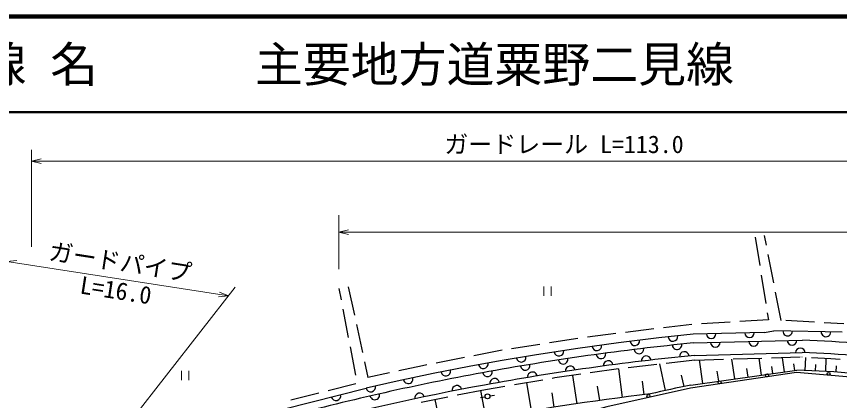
# Model space of a CAD drawing. Units: millimetres, scale not verified. Extents: x 40000 to 679996, y 20000 to 379998.
# Drawn here: x 191848 to 277754, y 339914 to 379998 of the extents above; entities that cross this region are included whole.
import ezdxf
from ezdxf.enums import TextEntityAlignment as Align

# ---------------------------------------------------------------- set-up
doc = ezdxf.new("R2010")
doc.units = ezdxf.units.MM
doc.header["$LTSCALE"] = 999.995
for name, color, linetype, lineweight in [('M-BGD', 7, 'Continuous', 25), ('M-STR-HTXT', 7, 'Continuous', 13), ('M-TTL', 2, 'Continuous', 140), ('M-TTL-LINE', 7, 'Continuous', 50)]:
    doc.layers.add(name, color=color, linetype=linetype, lineweight=lineweight)
doc.layers.add('M-TTL-TXT', color=7, linetype='Continuous')
doc.styles.add('ＭＳ ゴシック', font='')
doc.styles.get('ＭＳ ゴシック').set_extended_font_data('MS Gothic')

msp = doc.modelspace()

# ---------------------------------------------------------------- linework, layer by layer
at = {"layer": 'M-BGD'}
for p, q in [((268939.3, 356963.3), (269418.5, 354001.8)), ((270117.6, 356137.6), (269925.9, 357122.9)), ((270881.5, 352211.2), (270308.5, 355156)), ((269578.2, 353014.7), (270057.3, 350053.2)), ((225760.4, 350430.7), (225537.9, 351593)), ((226474.4, 351772.3), (227113.3, 348841.1)), ((271645.3, 348284.8), (271072.4, 351229.6)), ((226512.4, 346502.1), (225948.4, 349448.5)), ((270217, 349066), (270337.6, 348320.6)), ((266344.2, 348092.3), (263349.1, 347921)), ((270337.6, 348320.6), (267342.5, 348149.4)), ((275155.9, 348090.7), (272160.5, 348256.4)), ((278209.3, 347921.9), (276154.4, 348035.5)), ((227326.3, 347864), (227965.1, 344932.9)), ((258380, 347380.6), (255402, 347018.7)), ((262350.8, 347863.2), (259372.7, 347501.3)), ((269902.6, 347022.2), (270909.3, 347191.4)), ((278044.1, 347043), (270909.3, 347191.4)), ((250442.8, 346384.5), (247477.9, 345927.1)), ((254409.3, 346898), (251431.2, 346536.1)), ((262526.5, 345927.9), (273902, 346227.1)), ((227264.5, 342573.4), (226700.4, 345519.9)), ((246489.6, 345774.6), (243524.6, 345317.3)), ((242536.5, 345163.8), (239591.6, 344591.7)), ((262610.6, 344629.9), (273853, 344928)), ((228178.1, 343955.8), (228535.3, 342317.1)), ((234683.3, 343638.3), (234237.2, 343551.7)), ((238609.9, 344401), (235665, 343829)), ((258668.5, 343679.7), (255687.6, 343341.4)), ((259595.6, 340950.3), (258995.7, 343729)), ((262643, 344130.7), (259662.1, 343792.4)), ((262643, 344130.7), (265641.6, 344221.7)), ((263480.3, 341696.3), (263133.7, 344145.6)), ((266809.6, 342167.4), (266515.1, 344248.2)), ((266641.1, 344252), (269639.7, 344343)), ((269625.3, 342565.9), (269376.3, 344325.7)), ((270639.2, 344373.3), (273637.8, 344464.3)), ((271993.6, 342901), (271784.1, 344381.1)), ((273072.6, 343053.7), (272977.2, 343728.1)), ((273837.9, 344428.2), (273834.2, 344428.3)), ((274159.2, 343046.3), (274223, 344407)), ((276831.3, 344276.9), (274836.6, 344377.7)), ((275234.3, 342995.8), (275265.8, 343667.8)), ((276309.4, 342945.4), (276372.5, 344289.3)), ((277831.1, 344200.6), (276831.3, 344276.9)), ((230772, 342801.4), (228535.3, 342317.1)), ((234237.2, 343551.7), (231749.3, 343013)), ((254696.3, 343211.1), (251725.8, 342790.9)), ((255107.4, 340236.8), (254727.1, 343212.5)), ((262233.8, 341519.9), (273303.8, 343086.4)), ((265144.9, 341931.8), (264997.7, 342972.2)), ((268217.4, 342366.6), (268092.9, 343246.6)), ((270809.5, 342733.4), (270704.7, 343473.5)), ((277393.5, 342868.3), (277442.9, 343545.8)), ((231582.7, 341943.2), (228339.9, 341211.5)), ((246780.6, 342055.7), (243822.8, 341554)), ((248048.6, 342270.8), (247766.5, 342222.9)), ((250735.7, 342650.9), (248048.6, 342270.8)), ((250354.4, 339570.7), (249914, 342540.7)), ((257363.3, 340525.2), (257183, 341935.1)), ((261530, 341367.9), (261269, 342576.9)), ((224367.7, 340971.6), (227277.2, 341703)), ((242836.9, 341386.8), (240795.4, 341040.5)), ((245608.1, 338829.4), (245110.3, 341790.8)), ((252728.3, 339922.6), (252508.3, 341406.3)), ((220488.5, 339996.5), (223397.9, 340727.8)), ((236870.9, 340267), (234073, 339715.6)), ((240795.4, 341040.5), (237852, 340460.4)), ((240271.3, 340222.6), (240763.6, 340310.1)), ((240876.7, 337994.4), (240328, 340946.9)), ((241255.9, 340397.5), (241748.2, 340485)), ((247978.3, 339218.4), (247758.1, 340703.5)), ((236160.8, 337074.9), (235559.7, 340022.7))]:
    msp.add_line(p, q, dxfattribs=at)
for points in [[(269902.6, 347022.2), (262467, 346826.7), (258887.8, 346447.3), (254699.3, 345942.1), (250450.4, 345361.6), (246109.5, 344697.3), (242326, 344059.1), (239090.6, 343469.5), (235349.4, 342736.7), (231582.7, 341943.2)], [(304055.2, 337720.2), (293143.8, 340349.6), (284928.1, 341834.7), (273253, 342844.8), (262213.3, 341216.5), (253466.9, 339264), (244547.1, 336816.9), (236568, 334233), (225186, 329957), (202051.9, 320535.7), (199703.5, 320359.3), (196369, 320588.6), (195477.5, 321107.9)], [(198376.3, 330922.2), (200986.3, 331570.9), (219692.7, 339028.7), (228339.9, 341211.5)]]:
    msp.add_lwpolyline(points, dxfattribs=at)
for centre, radius in [((276612.8, 342704.6), 150), ((265238.1, 341814.2), 150), ((270184.5, 342543.8), 150), ((241009.8, 340353.8), 250), ((257807.4, 340386.6), 150)]:
    msp.add_circle(centre, radius, dxfattribs=at)
for centre, radius, start, end in [((272340.3, 347161.7), 500, 178.80819, 358.80819), ((276339.4, 347078.5), 500, 178.80819, 358.80819), ((256395.5, 346146.7), 500, 186.8776, 6.8776), ((260369.1, 346604.3), 500, 186.05156, 6.05156), ((264356.7, 346876.4), 500, 181.50592, 1.50592), ((268355.3, 346981.5), 500, 181.50592, 1.50592), ((272790, 346197.8), 500, 181.50603, 1.50603), ((269425.3, 227477), 118834.4, 81.96464, 87.84104), ((289137.8, 78039.4), 269207.1, 95.67304, 100.41434), ((252428.9, 345631.9), 500, 187.77995, 7.77995), ((256829.1, 345292.3), 500, 186.79729, 6.79729), ((260803.1, 345746.7), 500, 186.0041, 6.0041), ((264792.8, 345987.6), 500, 181.50603, 1.50603), ((268791.4, 346092.7), 500, 181.50603, 1.50603), ((273655, 344891.8), 500, 359.3793, 179.3793), ((289137.8, 78039.4), 267907.1, 95.68254, 100.41504), ((244520.3, 344429.2), 500, 189.57338, 9.57338), ((248470.3, 345058.5), 500, 188.7006, 8.7006), ((252861.8, 344782.6), 500, 187.71542, 7.71542), ((257579.4, 344068.5), 500, 6.367, 186.367), ((261554.7, 344512.1), 500, 6.367, 186.367), ((269425.3, 227477), 117534.4, 81.96444, 87.84104), ((240580.1, 343740.9), 500, 190.32904, 10.32904), ((244952.2, 343587.3), 500, 189.5996, 9.5996), ((248902.7, 344213.4), 500, 188.64917, 8.64917), ((253610.7, 343570.6), 500, 7.54493, 187.54493), ((289137.8, 78039.4), 269207.1, 100.41434, 104.84284), ((236651, 342991.6), 500, 191.08214, 11.08214), ((241011.5, 342901.7), 500, 190.61278, 10.61278), ((245698.2, 342393.9), 500, 9.29893, 189.29893), ((249649.9, 343013.2), 500, 8.45711, 188.45711), ((269425.3, 227477), 115674.4, 81.96424, 88.07854), ((232733.1, 342185.6), 500, 191.89548, 11.89548), ((241756.3, 341715.8), 500, 10.14875, 190.14875), ((289137.8, 78039.4), 267907.1, 100.41504, 104.82614), ((228827.7, 341321.6), 500, 192.71587, 12.71587), ((237824.7, 340979.8), 500, 10.98067, 190.98067), ((303898.4, 138305.8), 207441.3, 101.58667, 102.78049), ((289137.8, 78039.4), 264407.1, 96.76117, 104.78034), ((225192.4, 340417), 500, 194.16692, 14.16692), ((229256.4, 340495.4), 500, 192.53687, 12.53687), ((233905.3, 340181.5), 500, 11.8706, 191.8706)]:
    msp.add_arc(centre, radius, start, end, dxfattribs=at)
at = {"layer": 'M-STR-HTXT'}
for p, q in [((193426.4, 355963.3), (193426.4, 366067.1)), ((193426.4, 364892.2), (194426.4, 365142.2)), ((193426.4, 364892.2), (304567.7, 364892.2)), ((193426.4, 364892.2), (194426.4, 364642.2)), ((225500, 353613.6), (225500, 359252.9)), ((225500, 357490.6), (226500, 357740.6)), ((225500, 357490.6), (359198.5, 357490.6)), ((225500, 357490.6), (226500, 357240.6)), ((190850.3, 354435.1), (191876.9, 354527.9)), ((190850.3, 354435.1), (213979, 350825.2)), ((198376.3, 330922.2), (214691.3, 351733.9)), ((246896.8, 351831.4), (246896.8, 350831.4)), ((247646.8, 350831.4), (247646.8, 351831.4)), ((213979, 350825.2), (212952.4, 350732.4)), ((213979, 350825.2), (213029.5, 351226.4)), ((209085.5, 343028.8), (209085.5, 342028.8)), ((209835.5, 342028.8), (209835.5, 343028.8))]:
    msp.add_line(p, q, dxfattribs=at)
at = {"layer": 'M-TTL'}
msp.add_line((679996.5, 379998.1), (39999.8, 379998.1), dxfattribs=at)
at = {"layer": 'M-TTL-LINE'}
msp.add_line((39999.8, 369998.1), (679996.5, 369998.1), dxfattribs=at)

# ---------------------------------------------------------------- texts
at = {"layer": 'M-STR-HTXT', "style": 'ＭＳ ゴシック'}
msp.add_text('ガードレール L=113.0', height=1833, dxfattribs=at).set_placement((248997.1, 365192.2), align=Align.BOTTOM_CENTER)
msp.add_text('ガードパイプ', height=1833, rotation=351.129, dxfattribs=at).set_placement((202460.9, 352926.6), align=Align.BOTTOM_CENTER)
msp.add_text('L=16.0', height=1833, rotation=351.129, dxfattribs=at).set_placement((202368.4, 352333.8), align=Align.TOP_CENTER)
at = {"layer": 'M-TTL-TXT', "style": 'ＭＳ ゴシック'}
for s, p in [('路 線 名', (180378.7, 374998.1)), ('主要地方道粟野二見線', (216732.9, 374998.1))]:
    msp.add_text(s, height=3666, dxfattribs=at).set_placement(p, align=Align.MIDDLE_LEFT)

doc.saveas('drawing.dxf')
